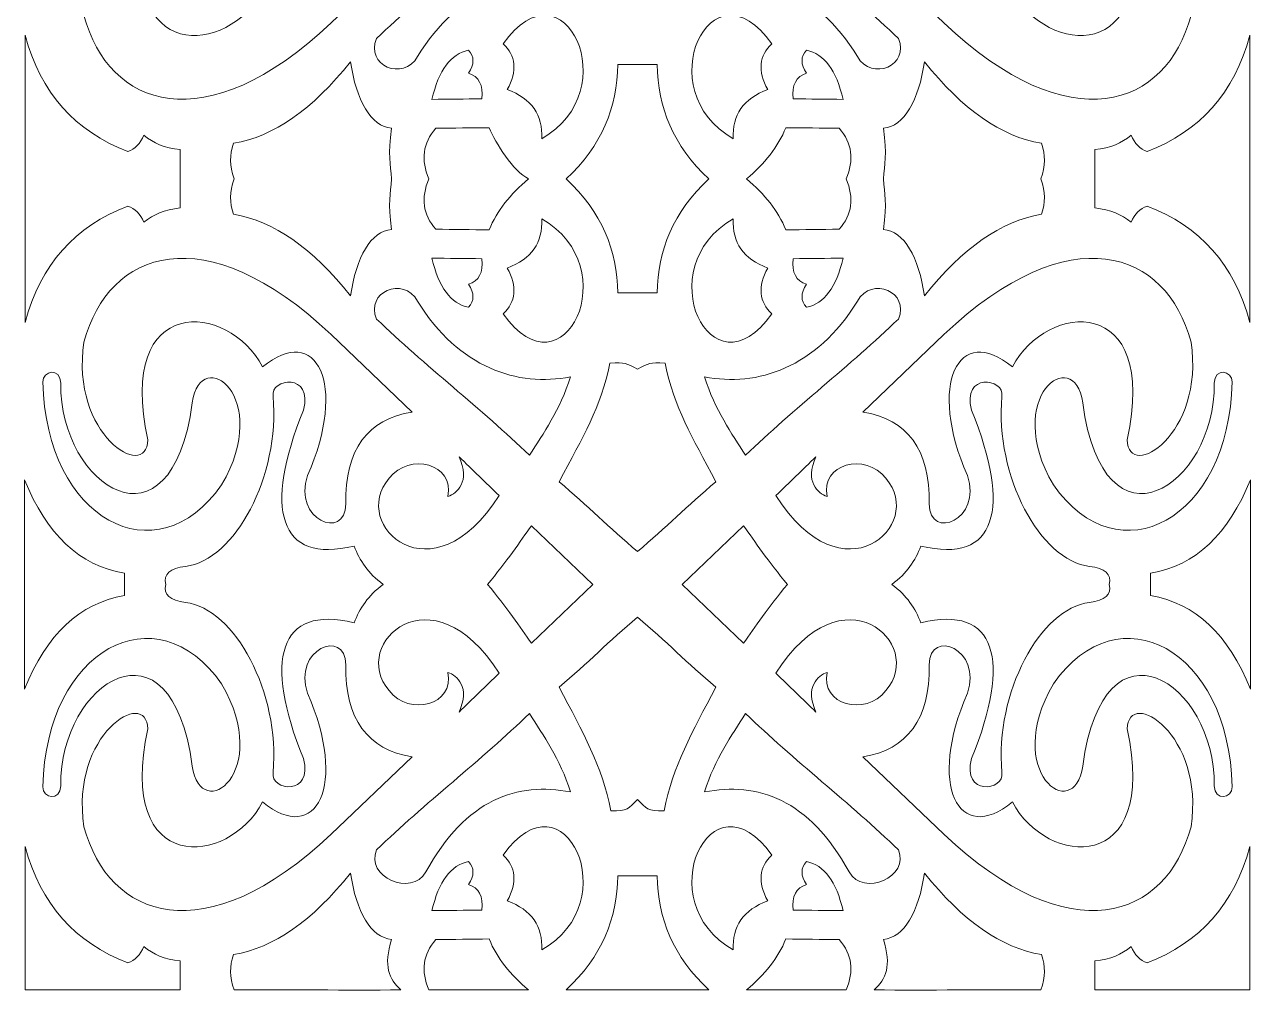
# Model space of a CAD drawing. Header units: centimetres. Extents: x -92 to 8, y -107 to 111.
# Drawn here: x -91.7 to -9.7, y -106.7 to -42.1 of the extents above; entities that cross this region are included whole.
import ezdxf

# ---------------------------------------------------------------- set-up
doc = ezdxf.new("R2010")
doc.units = ezdxf.units.CM
doc.header["$MEASUREMENT"] = 0
doc.layers.add('layer 1', color=7, linetype='Continuous')

msp = doc.modelspace()

# ---------------------------------------------------------------- linework, layer by layer
at = {"layer": 'layer 1', "color": 242, "lineweight": 9}
for points, knots in [([(-72.76702, -32.5559), (-70.06145, -38.6723), (-72.17341, -42.79443), (-75.76697, -39.81921), (-75.76697, -39.81921), (-78.0561, -44.176), (-85.58913, -44.78002), (-83.45293, -34.93674), (-83.45293, -34.93674), (-83.51015, -32.12782), (-88.66145, -35.29341), (-87.71553, -41.47664), (-87.71553, -41.47664), (-86.09022, -47.62386), (-79.62304, -49.95711), (-71.19057, -41.98303), (-71.19057, -41.98303), (-71.19057, -41.98303), (-65.76277, -36.80487), (-65.76277, -36.80487), (-65.76277, -36.80487), (-68.73054, -36.33071), (-70.27591, -34.2831), (-70.20423, -30.66206), (-70.20423, -30.66206), (-70.21084, -28.17525), (-73.77961, -29.59942), (-72.76702, -32.5559)], [0, 0, 0, 0, 0.125, 0.125, 0.125, 0.125, 0.25, 0.25, 0.25, 0.25, 0.375, 0.375, 0.375, 0.375, 0.5, 0.5, 0.5, 0.5, 0.625, 0.625, 0.625, 0.625, 0.75, 0.75, 0.75, 0.75, 1, 1, 1, 1]), ([(-28.62468, -32.5559), (-31.33025, -38.6723), (-29.21829, -42.79443), (-25.62473, -39.81921), (-25.62473, -39.81921), (-23.3356, -44.176), (-15.80257, -44.78002), (-17.93877, -34.93674), (-17.93877, -34.93674), (-17.88155, -32.12782), (-12.73025, -35.29341), (-13.67617, -41.47664), (-13.67617, -41.47664), (-15.30148, -47.62386), (-21.76866, -49.95711), (-30.20113, -41.98303), (-30.20113, -41.98303), (-30.20113, -41.98303), (-35.62893, -36.80487), (-35.62893, -36.80487), (-35.62893, -36.80487), (-32.66116, -36.33071), (-31.11579, -34.2831), (-31.18747, -30.66206), (-31.18747, -30.66206), (-31.18086, -28.17525), (-27.61209, -29.59942), (-28.62468, -32.5559)], [0, 0, 0, 0, 0.125, 0.125, 0.125, 0.125, 0.25, 0.25, 0.25, 0.25, 0.375, 0.375, 0.375, 0.375, 0.5, 0.5, 0.5, 0.5, 0.625, 0.625, 0.625, 0.625, 0.75, 0.75, 0.75, 0.75, 1, 1, 1, 1]), ([(-65.39963, -44.21723), (-66.35464, -45.92648), (-68.93851, -44.79834), (-68.14409, -43.01957), (-68.14409, -43.01957), (-65.00672, -39.97831), (-61.06108, -36.95561), (-57.92371, -33.91432), (-57.92371, -33.91432), (-56.9923, -35.38017), (-55.87303, -36.92536), (-55.1807, -39.15459), (-55.1807, -39.15459), (-58.69673, -38.46726), (-62.65044, -39.73355), (-65.39963, -44.21723)], [0, 0, 0, 0, 0.2, 0.2, 0.2, 0.2, 0.4, 0.4, 0.4, 0.4, 0.6, 0.6, 0.6, 0.6, 1, 1, 1, 1]), ([(-35.99207, -44.21723), (-35.03706, -45.92648), (-32.45319, -44.79834), (-33.24761, -43.01957), (-33.24761, -43.01957), (-36.38498, -39.97831), (-40.33062, -36.95561), (-43.46799, -33.91432), (-43.46799, -33.91432), (-44.3994, -35.38017), (-45.51867, -36.92536), (-46.211, -39.15459), (-46.211, -39.15459), (-42.69497, -38.46726), (-38.74126, -39.73355), (-35.99207, -44.21723)], [0, 0, 0, 0, 0.2, 0.2, 0.2, 0.2, 0.4, 0.4, 0.4, 0.4, 0.6, 0.6, 0.6, 0.6, 1, 1, 1, 1]), ([(-59.68296, -43.37595), (-55.60571, -37.60268), (-51.40931, -46.52031), (-57.10158, -49.71622), (-57.10158, -49.71622), (-57.02215, -48.13116), (-57.78996, -47.03579), (-59.40497, -46.4301), (-59.40497, -46.4301), (-58.72982, -45.18009), (-58.8225, -44.16203), (-59.68296, -43.37595)], [0, 0, 0, 0, 0.25, 0.25, 0.25, 0.25, 0.5, 0.5, 0.5, 0.5, 1, 1, 1, 1]), ([(-41.70874, -43.37595), (-45.78599, -37.60268), (-49.98239, -46.52031), (-44.29012, -49.71622), (-44.29012, -49.71622), (-44.36955, -48.13116), (-43.60174, -47.03579), (-41.98673, -46.4301), (-41.98673, -46.4301), (-42.66188, -45.18009), (-42.5692, -44.16203), (-41.70874, -43.37595)], [0, 0, 0, 0, 0.25, 0.25, 0.25, 0.25, 0.5, 0.5, 0.5, 0.5, 1, 1, 1, 1]), ([(-81.28332, -50.44729), (-82.3553, -50.32948), (-83.0607, -50.02092), (-83.7052, -49.48457), (-83.7052, -49.48457), (-83.95507, -50.05144), (-84.31398, -50.41217), (-84.78196, -50.56675), (-84.78196, -50.56675), (-88.31646, -49.23944), (-90.60662, -46.64917), (-91.65242, -42.79597), (-91.65242, -42.79597), (-91.65242, -49.19558), (-91.65242, -55.5952), (-91.65242, -61.99481), (-91.65242, -61.99481), (-90.60662, -58.14161), (-88.31646, -55.55134), (-84.78196, -54.22403), (-84.78196, -54.22403), (-84.31398, -54.37861), (-83.95507, -54.73934), (-83.7052, -55.30621), (-83.7052, -55.30621), (-83.0607, -54.76986), (-82.3553, -54.4613), (-81.28332, -54.34349), (-81.28332, -54.34349), (-81.28332, -53.04476), (-81.28332, -51.74602), (-81.28332, -50.44729)], [0, 0, 0, 0, 0.11111111, 0.11111111, 0.11111111, 0.11111111, 0.22222222, 0.22222222, 0.22222222, 0.22222222, 0.33333333, 0.33333333, 0.33333333, 0.33333333, 0.44444444, 0.44444444, 0.44444444, 0.44444444, 0.55555556, 0.55555556, 0.55555556, 0.55555556, 0.66666667, 0.66666667, 0.66666667, 0.66666667, 0.77777778, 0.77777778, 0.77777778, 0.77777778, 1, 1, 1, 1]), ([(-9.73928, -61.99481), (-10.78508, -58.14161), (-13.07524, -55.55134), (-16.60974, -54.22403), (-16.60974, -54.22403), (-17.07772, -54.37861), (-17.43663, -54.73934), (-17.6865, -55.30621), (-17.6865, -55.30621), (-18.331, -54.76986), (-19.0364, -54.4613), (-20.10838, -54.34349), (-20.10838, -54.34349), (-20.10838, -53.04476), (-20.10838, -51.74602), (-20.10838, -50.44729), (-20.10838, -50.44729), (-19.0364, -50.32948), (-18.331, -50.02092), (-17.6865, -49.48457), (-17.6865, -49.48457), (-17.43663, -50.05144), (-17.07772, -50.41217), (-16.60974, -50.56675), (-16.60974, -50.56675), (-13.07524, -49.23944), (-10.78508, -46.64917), (-9.73928, -42.79597), (-9.73928, -42.79597), (-9.73928, -49.19558), (-9.73928, -55.5952), (-9.73928, -61.99481)], [0, 0, 0, 0, 0.11111111, 0.11111111, 0.11111111, 0.11111111, 0.22222222, 0.22222222, 0.22222222, 0.22222222, 0.33333333, 0.33333333, 0.33333333, 0.33333333, 0.44444444, 0.44444444, 0.44444444, 0.44444444, 0.55555556, 0.55555556, 0.55555556, 0.55555556, 0.66666667, 0.66666667, 0.66666667, 0.66666667, 0.77777778, 0.77777778, 0.77777778, 0.77777778, 1, 1, 1, 1]), ([(-61.11418, -47.04962), (-61.00168, -46.12285), (-61.29946, -45.55516), (-62.00749, -45.34656), (-62.00749, -45.34656), (-61.60716, -44.73384), (-61.584, -44.24188), (-62.00749, -43.80303), (-62.00749, -43.80303), (-63.17872, -44.04782), (-63.99264, -45.14291), (-64.44923, -47.08827), (-64.44923, -47.08827), (-63.33755, -47.07539), (-62.22586, -47.06251), (-61.11418, -47.04962)], [0, 0, 0, 0, 0.2, 0.2, 0.2, 0.2, 0.4, 0.4, 0.4, 0.4, 0.6, 0.6, 0.6, 0.6, 1, 1, 1, 1]), ([(-40.27752, -47.04962), (-40.39002, -46.12285), (-40.09224, -45.55516), (-39.38421, -45.34656), (-39.38421, -45.34656), (-39.78454, -44.73384), (-39.8077, -44.24188), (-39.38421, -43.80303), (-39.38421, -43.80303), (-38.21298, -44.04782), (-37.39906, -45.14291), (-36.94247, -47.08827), (-36.94247, -47.08827), (-38.05415, -47.07539), (-39.16584, -47.06251), (-40.27752, -47.04962)], [0, 0, 0, 0, 0.2, 0.2, 0.2, 0.2, 0.4, 0.4, 0.4, 0.4, 0.6, 0.6, 0.6, 0.6, 1, 1, 1, 1]), ([(-67.14361, -52.4069), (-67.22006, -51.38781), (-67.39272, -50.84122), (-67.143, -49.00595), (-67.143, -49.00595), (-68.53298, -48.90285), (-69.50546, -47.15175), (-69.88936, -44.57441), (-69.88936, -44.57441), (-72.4178, -47.75743), (-75.02565, -49.57446), (-77.71294, -50.0255), (-77.71294, -50.0255), (-77.99095, -50.8245), (-77.97769, -51.50188), (-77.67323, -52.40393), (-77.67323, -52.40393), (-77.97769, -53.30598), (-77.99095, -53.96628), (-77.71294, -54.76528), (-77.71294, -54.76528), (-75.02565, -55.21632), (-72.4178, -57.03335), (-69.88936, -60.21637), (-69.88936, -60.21637), (-69.50546, -57.63903), (-68.53298, -55.88793), (-67.143, -55.78483), (-67.143, -55.78483), (-67.39272, -53.94956), (-67.22006, -53.42599), (-67.14361, -52.4069)], [0, 0, 0, 0, 0.11111111, 0.11111111, 0.11111111, 0.11111111, 0.22222222, 0.22222222, 0.22222222, 0.22222222, 0.33333333, 0.33333333, 0.33333333, 0.33333333, 0.44444444, 0.44444444, 0.44444444, 0.44444444, 0.55555556, 0.55555556, 0.55555556, 0.55555556, 0.66666667, 0.66666667, 0.66666667, 0.66666667, 0.77777778, 0.77777778, 0.77777778, 0.77777778, 1, 1, 1, 1]), ([(-52.00132, -44.76773), (-52.05582, -47.58621), (-53.08807, -50.21652), (-55.47088, -52.40727), (-55.47088, -52.40727), (-53.08807, -54.59802), (-52.05582, -57.20457), (-52.00132, -60.02305), (-52.00132, -60.02305), (-51.13101, -60.02305), (-50.26069, -60.02305), (-49.39038, -60.02305), (-49.39038, -60.02305), (-49.33588, -57.20457), (-48.30363, -54.59802), (-45.92082, -52.40727), (-45.92082, -52.40727), (-48.30363, -50.21652), (-49.33588, -47.58621), (-49.39038, -44.76773), (-49.39038, -44.76773), (-50.26069, -44.76773), (-51.13101, -44.76773), (-52.00132, -44.76773)], [0, 0, 0, 0, 0.14285714, 0.14285714, 0.14285714, 0.14285714, 0.28571429, 0.28571429, 0.28571429, 0.28571429, 0.42857143, 0.42857143, 0.42857143, 0.42857143, 0.57142857, 0.57142857, 0.57142857, 0.57142857, 0.71428571, 0.71428571, 0.71428571, 0.71428571, 1, 1, 1, 1]), ([(-23.7173, -52.40739), (-23.41284, -51.50534), (-23.40075, -50.8245), (-23.67876, -50.0255), (-23.67876, -50.0255), (-26.36605, -49.57446), (-28.9739, -47.75743), (-31.50234, -44.57441), (-31.50234, -44.57441), (-31.88624, -47.15175), (-32.85872, -48.90285), (-34.2487, -49.00595), (-34.2487, -49.00595), (-33.99898, -50.84122), (-34.17164, -51.38781), (-34.24809, -52.4069), (-34.24809, -52.4069), (-34.17164, -53.42599), (-33.99898, -53.94956), (-34.2487, -55.78483), (-34.2487, -55.78483), (-32.85872, -55.88793), (-31.88624, -57.63903), (-31.50234, -60.21637), (-31.50234, -60.21637), (-28.9739, -57.03335), (-26.36605, -55.21632), (-23.67876, -54.76528), (-23.67876, -54.76528), (-23.40075, -53.96628), (-23.41284, -53.30944), (-23.7173, -52.40739)], [0, 0, 0, 0, 0.11111111, 0.11111111, 0.11111111, 0.11111111, 0.22222222, 0.22222222, 0.22222222, 0.22222222, 0.33333333, 0.33333333, 0.33333333, 0.33333333, 0.44444444, 0.44444444, 0.44444444, 0.44444444, 0.55555556, 0.55555556, 0.55555556, 0.55555556, 0.66666667, 0.66666667, 0.66666667, 0.66666667, 0.77777778, 0.77777778, 0.77777778, 0.77777778, 1, 1, 1, 1]), ([(-60.61789, -48.98212), (-61.80898, -48.99501), (-63.00007, -49.0079), (-64.19116, -49.02078), (-64.19116, -49.02078), (-65.04479, -50.01925), (-65.19697, -51.12464), (-64.64775, -52.40652), (-64.64775, -52.40652), (-65.19697, -53.6884), (-65.04479, -54.77153), (-64.19116, -55.77), (-64.19116, -55.77), (-63.00007, -55.78288), (-61.80898, -55.79577), (-60.61789, -55.80866), (-60.61789, -55.80866), (-60.09513, -54.53321), (-59.21531, -53.42523), (-57.9779, -52.40745), (-57.9779, -52.40745), (-59.00608, -51.89961), (-60.19451, -50.01511), (-60.61789, -48.98212)], [0, 0, 0, 0, 0.14285714, 0.14285714, 0.14285714, 0.14285714, 0.28571429, 0.28571429, 0.28571429, 0.28571429, 0.42857143, 0.42857143, 0.42857143, 0.42857143, 0.57142857, 0.57142857, 0.57142857, 0.57142857, 0.71428571, 0.71428571, 0.71428571, 0.71428571, 1, 1, 1, 1]), ([(-36.74395, -52.40725), (-36.19473, -51.12537), (-36.34691, -50.01925), (-37.20054, -49.02078), (-37.20054, -49.02078), (-38.39163, -49.0079), (-39.58272, -48.99501), (-40.77381, -48.98212), (-40.77381, -48.98212), (-41.29657, -50.25757), (-42.17606, -51.38934), (-43.41347, -52.40712), (-43.41347, -52.40712), (-42.17606, -53.4249), (-41.29657, -54.53321), (-40.77381, -55.80866), (-40.77381, -55.80866), (-39.58272, -55.79577), (-38.39163, -55.78288), (-37.20054, -55.77), (-37.20054, -55.77), (-36.34691, -54.77153), (-36.19473, -53.68913), (-36.74395, -52.40725)], [0, 0, 0, 0, 0.14285714, 0.14285714, 0.14285714, 0.14285714, 0.28571429, 0.28571429, 0.28571429, 0.28571429, 0.42857143, 0.42857143, 0.42857143, 0.42857143, 0.57142857, 0.57142857, 0.57142857, 0.57142857, 0.71428571, 0.71428571, 0.71428571, 0.71428571, 1, 1, 1, 1]), ([(-72.76702, -72.23488), (-70.06145, -66.11848), (-72.17341, -61.99635), (-75.76697, -64.97157), (-75.76697, -64.97157), (-78.0561, -60.61478), (-85.58913, -60.01076), (-83.45293, -69.85404), (-83.45293, -69.85404), (-83.51015, -72.66296), (-88.66145, -69.49737), (-87.71553, -63.31414), (-87.71553, -63.31414), (-86.09022, -57.16692), (-79.62304, -54.83367), (-71.19057, -62.80775), (-71.19057, -62.80775), (-71.19057, -62.80775), (-65.76277, -67.98591), (-65.76277, -67.98591), (-65.76277, -67.98591), (-68.73054, -68.46007), (-70.27591, -70.50768), (-70.20423, -74.12872), (-70.20423, -74.12872), (-70.21084, -76.61553), (-73.77961, -75.19136), (-72.76702, -72.23488)], [0, 0, 0, 0, 0.125, 0.125, 0.125, 0.125, 0.25, 0.25, 0.25, 0.25, 0.375, 0.375, 0.375, 0.375, 0.5, 0.5, 0.5, 0.5, 0.625, 0.625, 0.625, 0.625, 0.75, 0.75, 0.75, 0.75, 1, 1, 1, 1]), ([(-28.62468, -72.23488), (-31.33025, -66.11848), (-29.21829, -61.99635), (-25.62473, -64.97157), (-25.62473, -64.97157), (-23.3356, -60.61478), (-15.80257, -60.01076), (-17.93877, -69.85404), (-17.93877, -69.85404), (-17.88155, -72.66296), (-12.73025, -69.49737), (-13.67617, -63.31414), (-13.67617, -63.31414), (-15.30148, -57.16692), (-21.76866, -54.83367), (-30.20113, -62.80775), (-30.20113, -62.80775), (-30.20113, -62.80775), (-35.62893, -67.98591), (-35.62893, -67.98591), (-35.62893, -67.98591), (-32.66116, -68.46007), (-31.11579, -70.50768), (-31.18747, -74.12872), (-31.18747, -74.12872), (-31.18086, -76.61553), (-27.61209, -75.19136), (-28.62468, -72.23488)], [0, 0, 0, 0, 0.125, 0.125, 0.125, 0.125, 0.25, 0.25, 0.25, 0.25, 0.375, 0.375, 0.375, 0.375, 0.5, 0.5, 0.5, 0.5, 0.625, 0.625, 0.625, 0.625, 0.75, 0.75, 0.75, 0.75, 1, 1, 1, 1]), ([(-59.68296, -61.41483), (-55.60571, -67.1881), (-51.40931, -58.27047), (-57.10158, -55.07456), (-57.10158, -55.07456), (-57.02215, -56.65962), (-57.78996, -57.75499), (-59.40497, -58.36068), (-59.40497, -58.36068), (-58.72982, -59.61069), (-58.8225, -60.62875), (-59.68296, -61.41483)], [0, 0, 0, 0, 0.25, 0.25, 0.25, 0.25, 0.5, 0.5, 0.5, 0.5, 1, 1, 1, 1]), ([(-41.70874, -61.41483), (-45.78599, -67.1881), (-49.98239, -58.27047), (-44.29012, -55.07456), (-44.29012, -55.07456), (-44.36955, -56.65962), (-43.60174, -57.75499), (-41.98673, -58.36068), (-41.98673, -58.36068), (-42.66188, -59.61069), (-42.5692, -60.62875), (-41.70874, -61.41483)], [0, 0, 0, 0, 0.25, 0.25, 0.25, 0.25, 0.5, 0.5, 0.5, 0.5, 1, 1, 1, 1]), ([(-61.11418, -57.74116), (-61.00168, -58.66793), (-61.29946, -59.23562), (-62.00749, -59.44422), (-62.00749, -59.44422), (-61.60716, -60.05694), (-61.584, -60.5489), (-62.00749, -60.98775), (-62.00749, -60.98775), (-63.17872, -60.74296), (-63.99264, -59.64787), (-64.44923, -57.70251), (-64.44923, -57.70251), (-63.33755, -57.71539), (-62.22586, -57.72827), (-61.11418, -57.74116)], [0, 0, 0, 0, 0.2, 0.2, 0.2, 0.2, 0.4, 0.4, 0.4, 0.4, 0.6, 0.6, 0.6, 0.6, 1, 1, 1, 1]), ([(-40.27752, -57.74116), (-40.39002, -58.66793), (-40.09224, -59.23562), (-39.38421, -59.44422), (-39.38421, -59.44422), (-39.78454, -60.05694), (-39.8077, -60.5489), (-39.38421, -60.98775), (-39.38421, -60.98775), (-38.21298, -60.74296), (-37.39906, -59.64787), (-36.94247, -57.70251), (-36.94247, -57.70251), (-38.05415, -57.71539), (-39.16584, -57.72827), (-40.27752, -57.74116)], [0, 0, 0, 0, 0.2, 0.2, 0.2, 0.2, 0.4, 0.4, 0.4, 0.4, 0.6, 0.6, 0.6, 0.6, 1, 1, 1, 1]), ([(-65.39963, -60.57355), (-66.35464, -58.8643), (-68.93851, -59.99244), (-68.14409, -61.77121), (-68.14409, -61.77121), (-65.00672, -64.81247), (-61.06108, -67.83517), (-57.92371, -70.87646), (-57.92371, -70.87646), (-56.9923, -69.41061), (-55.87303, -67.86542), (-55.1807, -65.63619), (-55.1807, -65.63619), (-58.69673, -66.32352), (-62.65044, -65.05723), (-65.39963, -60.57355)], [0, 0, 0, 0, 0.2, 0.2, 0.2, 0.2, 0.4, 0.4, 0.4, 0.4, 0.6, 0.6, 0.6, 0.6, 1, 1, 1, 1]), ([(-35.99207, -60.57355), (-35.03706, -58.8643), (-32.45319, -59.99244), (-33.24761, -61.77121), (-33.24761, -61.77121), (-36.38498, -64.81247), (-40.33062, -67.83517), (-43.46799, -70.87646), (-43.46799, -70.87646), (-44.3994, -69.41061), (-45.51867, -67.86542), (-46.211, -65.63619), (-46.211, -65.63619), (-42.69497, -66.32352), (-38.74126, -65.05723), (-35.99207, -60.57355)], [0, 0, 0, 0, 0.2, 0.2, 0.2, 0.2, 0.4, 0.4, 0.4, 0.4, 0.6, 0.6, 0.6, 0.6, 1, 1, 1, 1]), ([(-78.50721, -72.85826), (-82.84999, -79.09498), (-90.28939, -75.20315), (-90.46101, -65.97674), (-90.46101, -65.97674), (-90.47103, -65.21724), (-89.30456, -64.99662), (-89.2696, -66.05406), (-89.2696, -66.05406), (-89.33038, -73.00961), (-81.87075, -77.82919), (-80.46941, -67.36499), (-80.46941, -67.36499), (-79.9061, -63.41446), (-75.06586, -66.94324), (-78.50721, -72.85826)], [0, 0, 0, 0, 0.2, 0.2, 0.2, 0.2, 0.4, 0.4, 0.4, 0.4, 0.6, 0.6, 0.6, 0.6, 1, 1, 1, 1]), ([(-22.88449, -72.85826), (-18.54171, -79.09498), (-11.10231, -75.20315), (-10.93069, -65.97674), (-10.93069, -65.97674), (-10.92067, -65.21724), (-12.08714, -64.99662), (-12.1221, -66.05406), (-12.1221, -66.05406), (-12.06132, -73.00961), (-19.52095, -77.82919), (-20.92229, -67.36499), (-20.92229, -67.36499), (-21.4856, -63.41446), (-26.32584, -66.94324), (-22.88449, -72.85826)], [0, 0, 0, 0, 0.2, 0.2, 0.2, 0.2, 0.4, 0.4, 0.4, 0.4, 0.6, 0.6, 0.6, 0.6, 1, 1, 1, 1]), ([(-50.69578, -77.31616), (-52.62851, -75.70531), (-54.00151, -74.25942), (-55.93422, -72.64857), (-55.93422, -72.64857), (-54.32242, -69.58147), (-53.16592, -67.7415), (-52.54244, -64.7179), (-52.54244, -64.7179), (-51.51072, -64.68456), (-51.44997, -64.71531), (-50.69585, -65.12329), (-50.69585, -65.12329), (-49.94173, -64.71531), (-49.88098, -64.68456), (-48.84926, -64.7179), (-48.84926, -64.7179), (-48.22578, -67.7415), (-47.06928, -69.58147), (-45.45748, -72.64857), (-45.45748, -72.64857), (-47.39019, -74.25942), (-48.76305, -75.70531), (-50.69578, -77.31616)], [0, 0, 0, 0, 0.14285714, 0.14285714, 0.14285714, 0.14285714, 0.28571429, 0.28571429, 0.28571429, 0.28571429, 0.42857143, 0.42857143, 0.42857143, 0.42857143, 0.57142857, 0.57142857, 0.57142857, 0.57142857, 0.71428571, 0.71428571, 0.71428571, 0.71428571, 1, 1, 1, 1]), ([(-67.7045, -79.51051), (-68.73602, -80.26605), (-69.26393, -81.09899), (-69.6476, -82.07593), (-69.6476, -82.07593), (-74.72487, -80.8376), (-75.70077, -84.57771), (-73.04494, -91.15358), (-73.04494, -91.15358), (-72.34278, -93.67019), (-75.27206, -93.3212), (-75.06587, -92.07778), (-75.06587, -92.07778), (-74.60263, -86.72994), (-77.61679, -81.13385), (-80.92974, -80.71167), (-80.92974, -80.71167), (-81.97505, -80.59575), (-82.41198, -80.19291), (-82.24053, -79.5105), (-82.24053, -79.5105), (-82.41198, -78.82809), (-81.97505, -78.42527), (-80.92974, -78.30935), (-80.92974, -78.30935), (-77.61679, -77.88717), (-74.60263, -72.29108), (-75.06587, -66.94324), (-75.06587, -66.94324), (-75.27206, -65.69982), (-72.34278, -65.35083), (-73.04494, -67.86744), (-73.04494, -67.86744), (-75.70077, -74.44331), (-74.72487, -78.18342), (-69.6476, -76.94509), (-69.6476, -76.94509), (-69.26393, -77.92203), (-68.73602, -78.75497), (-67.7045, -79.51051)], [0, 0, 0, 0, 0.09090909, 0.09090909, 0.09090909, 0.09090909, 0.18181818, 0.18181818, 0.18181818, 0.18181818, 0.27272727, 0.27272727, 0.27272727, 0.27272727, 0.36363636, 0.36363636, 0.36363636, 0.36363636, 0.45454545, 0.45454545, 0.45454545, 0.45454545, 0.54545455, 0.54545455, 0.54545455, 0.54545455, 0.63636364, 0.63636364, 0.63636364, 0.63636364, 0.72727273, 0.72727273, 0.72727273, 0.72727273, 0.81818182, 0.81818182, 0.81818182, 0.81818182, 1, 1, 1, 1]), ([(-33.6872, -79.51051), (-32.65568, -80.26605), (-32.12777, -81.09899), (-31.7441, -82.07593), (-31.7441, -82.07593), (-26.66683, -80.8376), (-25.69093, -84.57771), (-28.34676, -91.15358), (-28.34676, -91.15358), (-29.04892, -93.67019), (-26.11964, -93.3212), (-26.32583, -92.07778), (-26.32583, -92.07778), (-26.78907, -86.72994), (-23.77491, -81.13385), (-20.46196, -80.71167), (-20.46196, -80.71167), (-19.41665, -80.59575), (-18.97972, -80.19291), (-19.15117, -79.5105), (-19.15117, -79.5105), (-18.97972, -78.82809), (-19.41665, -78.42527), (-20.46196, -78.30935), (-20.46196, -78.30935), (-23.77491, -77.88717), (-26.78907, -72.29108), (-26.32583, -66.94324), (-26.32583, -66.94324), (-26.11964, -65.69982), (-29.04892, -65.35083), (-28.34676, -67.86744), (-28.34676, -67.86744), (-25.69093, -74.44331), (-26.66683, -78.18342), (-31.7441, -76.94509), (-31.7441, -76.94509), (-32.12777, -77.92203), (-32.65568, -78.75497), (-33.6872, -79.51051)], [0, 0, 0, 0, 0.09090909, 0.09090909, 0.09090909, 0.09090909, 0.18181818, 0.18181818, 0.18181818, 0.18181818, 0.27272727, 0.27272727, 0.27272727, 0.27272727, 0.36363636, 0.36363636, 0.36363636, 0.36363636, 0.45454545, 0.45454545, 0.45454545, 0.45454545, 0.54545455, 0.54545455, 0.54545455, 0.54545455, 0.63636364, 0.63636364, 0.63636364, 0.63636364, 0.72727273, 0.72727273, 0.72727273, 0.72727273, 0.81818182, 0.81818182, 0.81818182, 0.81818182, 1, 1, 1, 1]), ([(-59.95749, -73.57295), (-60.84808, -72.70702), (-61.73366, -71.84598), (-62.62425, -70.98009), (-62.62425, -70.98009), (-61.86525, -72.63798), (-62.75478, -73.42612), (-63.37725, -73.62627), (-63.37725, -73.62627), (-62.8942, -71.45545), (-65.95133, -70.66311), (-67.30785, -72.4088), (-67.30785, -72.4088), (-70.00518, -75.60081), (-64.38366, -80.61584), (-59.95749, -73.57295)], [0, 0, 0, 0, 0.2, 0.2, 0.2, 0.2, 0.4, 0.4, 0.4, 0.4, 0.6, 0.6, 0.6, 0.6, 1, 1, 1, 1]), ([(-41.43421, -73.57295), (-40.54362, -72.70702), (-39.65804, -71.84598), (-38.76745, -70.98009), (-38.76745, -70.98009), (-39.52645, -72.63798), (-38.63692, -73.42612), (-38.01445, -73.62627), (-38.01445, -73.62627), (-38.4975, -71.45545), (-35.44037, -70.66311), (-34.08385, -72.4088), (-34.08385, -72.4088), (-31.38652, -75.60081), (-37.00804, -80.61584), (-41.43421, -73.57295)], [0, 0, 0, 0, 0.2, 0.2, 0.2, 0.2, 0.4, 0.4, 0.4, 0.4, 0.6, 0.6, 0.6, 0.6, 1, 1, 1, 1]), ([(-85.0154, -78.76671), (-88.00416, -78.24976), (-90.22974, -76.1643), (-91.69213, -72.51031), (-91.69213, -72.51031), (-91.69213, -74.8437), (-91.69213, -77.17712), (-91.69213, -79.51052), (-91.69213, -79.51052), (-91.69213, -81.84392), (-91.69213, -84.17732), (-91.69213, -86.51071), (-91.69213, -86.51071), (-90.22974, -82.85672), (-88.00416, -80.77126), (-85.0154, -80.25431), (-85.0154, -80.25431), (-85.0154, -79.75845), (-85.0154, -79.26257), (-85.0154, -78.76671)], [0, 0, 0, 0, 0.16666667, 0.16666667, 0.16666667, 0.16666667, 0.33333333, 0.33333333, 0.33333333, 0.33333333, 0.5, 0.5, 0.5, 0.5, 0.66666667, 0.66666667, 0.66666667, 0.66666667, 1, 1, 1, 1]), ([(-16.3763, -78.76671), (-13.38754, -78.24976), (-11.16196, -76.1643), (-9.69957, -72.51031), (-9.69957, -72.51031), (-9.69957, -74.8437), (-9.69957, -77.17712), (-9.69957, -79.51052), (-9.69957, -79.51052), (-9.69957, -81.84392), (-9.69957, -84.17732), (-9.69957, -86.51071), (-9.69957, -86.51071), (-11.16196, -82.85672), (-13.38754, -80.77126), (-16.3763, -80.25431), (-16.3763, -80.25431), (-16.3763, -79.75845), (-16.3763, -79.26257), (-16.3763, -78.76671)], [0, 0, 0, 0, 0.16666667, 0.16666667, 0.16666667, 0.16666667, 0.33333333, 0.33333333, 0.33333333, 0.33333333, 0.5, 0.5, 0.5, 0.5, 0.66666667, 0.66666667, 0.66666667, 0.66666667, 1, 1, 1, 1]), ([(-53.68257, -79.51051), (-53.68257, -79.51051), (-57.79557, -75.59162), (-57.79557, -75.59162), (-57.79557, -75.59162), (-58.50669, -76.6091), (-59.47999, -78.00351), (-60.71833, -79.51052), (-60.71833, -79.51052), (-59.47999, -81.01753), (-58.50669, -82.41192), (-57.79557, -83.4294), (-57.79557, -83.4294), (-57.79557, -83.4294), (-53.68257, -79.51051), (-53.68257, -79.51051)], [0, 0, 0, 0, 0.2, 0.2, 0.2, 0.2, 0.4, 0.4, 0.4, 0.4, 0.6, 0.6, 0.6, 0.6, 1, 1, 1, 1]), ([(-47.70913, -79.51051), (-47.70913, -79.51051), (-43.59613, -75.59162), (-43.59613, -75.59162), (-43.59613, -75.59162), (-42.88501, -76.6091), (-41.91171, -78.00351), (-40.67337, -79.51052), (-40.67337, -79.51052), (-41.91171, -81.01753), (-42.88501, -82.41192), (-43.59613, -83.4294), (-43.59613, -83.4294), (-43.59613, -83.4294), (-47.70913, -79.51051), (-47.70913, -79.51051)], [0, 0, 0, 0, 0.2, 0.2, 0.2, 0.2, 0.4, 0.4, 0.4, 0.4, 0.6, 0.6, 0.6, 0.6, 1, 1, 1, 1]), ([(-59.95749, -85.44807), (-60.84808, -86.314), (-61.73366, -87.17504), (-62.62425, -88.04093), (-62.62425, -88.04093), (-61.86525, -86.38304), (-62.75478, -85.5949), (-63.37725, -85.39475), (-63.37725, -85.39475), (-62.8942, -87.56557), (-65.95133, -88.35791), (-67.30785, -86.61222), (-67.30785, -86.61222), (-70.00518, -83.42021), (-64.38366, -78.40518), (-59.95749, -85.44807)], [0, 0, 0, 0, 0.2, 0.2, 0.2, 0.2, 0.4, 0.4, 0.4, 0.4, 0.6, 0.6, 0.6, 0.6, 1, 1, 1, 1]), ([(-41.43421, -85.44807), (-40.54362, -86.314), (-39.65804, -87.17504), (-38.76745, -88.04093), (-38.76745, -88.04093), (-39.52645, -86.38304), (-38.63692, -85.5949), (-38.01445, -85.39475), (-38.01445, -85.39475), (-38.4975, -87.56557), (-35.44037, -88.35791), (-34.08385, -86.61222), (-34.08385, -86.61222), (-31.38652, -83.42021), (-37.00804, -78.40518), (-41.43421, -85.44807)], [0, 0, 0, 0, 0.2, 0.2, 0.2, 0.2, 0.4, 0.4, 0.4, 0.4, 0.6, 0.6, 0.6, 0.6, 1, 1, 1, 1]), ([(-78.50721, -86.16276), (-82.84999, -79.92604), (-90.28939, -83.81787), (-90.46101, -93.04428), (-90.46101, -93.04428), (-90.47103, -93.80378), (-89.30456, -94.0244), (-89.2696, -92.96696), (-89.2696, -92.96696), (-89.33038, -86.01141), (-81.87075, -81.19183), (-80.46941, -91.65603), (-80.46941, -91.65603), (-79.9061, -95.60656), (-75.06586, -92.07778), (-78.50721, -86.16276)], [0, 0, 0, 0, 0.2, 0.2, 0.2, 0.2, 0.4, 0.4, 0.4, 0.4, 0.6, 0.6, 0.6, 0.6, 1, 1, 1, 1]), ([(-22.88449, -86.16276), (-18.54171, -79.92604), (-11.10231, -83.81787), (-10.93069, -93.04428), (-10.93069, -93.04428), (-10.92067, -93.80378), (-12.08714, -94.0244), (-12.1221, -92.96696), (-12.1221, -92.96696), (-12.06132, -86.01141), (-19.52095, -81.19183), (-20.92229, -91.65603), (-20.92229, -91.65603), (-21.4856, -95.60656), (-26.32584, -92.07778), (-22.88449, -86.16276)], [0, 0, 0, 0, 0.2, 0.2, 0.2, 0.2, 0.4, 0.4, 0.4, 0.4, 0.6, 0.6, 0.6, 0.6, 1, 1, 1, 1]), ([(-50.69578, -81.70485), (-52.62851, -83.3157), (-54.00151, -84.7616), (-55.93422, -86.37245), (-55.93422, -86.37245), (-54.32242, -89.43955), (-53.09315, -91.61657), (-52.46967, -94.64017), (-52.46967, -94.64017), (-51.34173, -94.7073), (-51.32568, -94.45262), (-50.69585, -93.89773), (-50.69585, -93.89773), (-50.06602, -94.45262), (-50.04997, -94.7073), (-48.92203, -94.64017), (-48.92203, -94.64017), (-48.29855, -91.61657), (-47.06928, -89.43955), (-45.45748, -86.37245), (-45.45748, -86.37245), (-47.39019, -84.7616), (-48.76305, -83.3157), (-50.69578, -81.70485)], [0, 0, 0, 0, 0.14285714, 0.14285714, 0.14285714, 0.14285714, 0.28571429, 0.28571429, 0.28571429, 0.28571429, 0.42857143, 0.42857143, 0.42857143, 0.42857143, 0.57142857, 0.57142857, 0.57142857, 0.57142857, 0.71428571, 0.71428571, 0.71428571, 0.71428571, 1, 1, 1, 1]), ([(-72.76702, -86.78614), (-70.06145, -92.90254), (-72.17341, -97.02467), (-75.76697, -94.04945), (-75.76697, -94.04945), (-78.0561, -98.40624), (-85.58913, -99.01026), (-83.45293, -89.16698), (-83.45293, -89.16698), (-83.51015, -86.35806), (-88.66145, -89.52365), (-87.71553, -95.70688), (-87.71553, -95.70688), (-86.09022, -101.8541), (-79.62304, -104.18735), (-71.19057, -96.21327), (-71.19057, -96.21327), (-71.19057, -96.21327), (-65.76277, -91.03511), (-65.76277, -91.03511), (-65.76277, -91.03511), (-68.73054, -90.56095), (-70.27591, -88.51334), (-70.20423, -84.8923), (-70.20423, -84.8923), (-70.21084, -82.40549), (-73.77961, -83.82966), (-72.76702, -86.78614)], [0, 0, 0, 0, 0.125, 0.125, 0.125, 0.125, 0.25, 0.25, 0.25, 0.25, 0.375, 0.375, 0.375, 0.375, 0.5, 0.5, 0.5, 0.5, 0.625, 0.625, 0.625, 0.625, 0.75, 0.75, 0.75, 0.75, 1, 1, 1, 1]), ([(-28.62468, -86.78614), (-31.33025, -92.90254), (-29.21829, -97.02467), (-25.62473, -94.04945), (-25.62473, -94.04945), (-23.3356, -98.40624), (-15.80257, -99.01026), (-17.93877, -89.16698), (-17.93877, -89.16698), (-17.88155, -86.35806), (-12.73025, -89.52365), (-13.67617, -95.70688), (-13.67617, -95.70688), (-15.30148, -101.8541), (-21.76866, -104.18735), (-30.20113, -96.21327), (-30.20113, -96.21327), (-30.20113, -96.21327), (-35.62893, -91.03511), (-35.62893, -91.03511), (-35.62893, -91.03511), (-32.66116, -90.56095), (-31.11579, -88.51334), (-31.18747, -84.8923), (-31.18747, -84.8923), (-31.18086, -82.40549), (-27.61209, -83.82966), (-28.62468, -86.78614)], [0, 0, 0, 0, 0.125, 0.125, 0.125, 0.125, 0.25, 0.25, 0.25, 0.25, 0.375, 0.375, 0.375, 0.375, 0.5, 0.5, 0.5, 0.5, 0.625, 0.625, 0.625, 0.625, 0.75, 0.75, 0.75, 0.75, 1, 1, 1, 1]), ([(-64.84573, -98.72733), (-65.80074, -100.43658), (-68.93851, -99.02858), (-68.14409, -97.24981), (-68.14409, -97.24981), (-65.00672, -94.20855), (-61.06108, -91.18585), (-57.92371, -88.14456), (-57.92371, -88.14456), (-56.9923, -89.61041), (-55.87303, -91.1556), (-55.1807, -93.38483), (-55.1807, -93.38483), (-58.69673, -92.6975), (-62.17168, -93.83038), (-64.84573, -98.72733)], [0, 0, 0, 0, 0.2, 0.2, 0.2, 0.2, 0.4, 0.4, 0.4, 0.4, 0.6, 0.6, 0.6, 0.6, 1, 1, 1, 1]), ([(-36.54597, -98.72733), (-35.59096, -100.43658), (-32.45319, -99.02858), (-33.24761, -97.24981), (-33.24761, -97.24981), (-36.38498, -94.20855), (-40.33062, -91.18585), (-43.46799, -88.14456), (-43.46799, -88.14456), (-44.3994, -89.61041), (-45.51867, -91.1556), (-46.211, -93.38483), (-46.211, -93.38483), (-42.69497, -92.6975), (-39.22002, -93.83038), (-36.54597, -98.72733)], [0, 0, 0, 0, 0.2, 0.2, 0.2, 0.2, 0.4, 0.4, 0.4, 0.4, 0.6, 0.6, 0.6, 0.6, 1, 1, 1, 1]), ([(-59.68296, -97.60619), (-55.60571, -91.83292), (-51.40931, -100.75055), (-57.10158, -103.94646), (-57.10158, -103.94646), (-57.02215, -102.3614), (-57.78996, -101.26603), (-59.40497, -100.66034), (-59.40497, -100.66034), (-58.72982, -99.41033), (-58.8225, -98.39227), (-59.68296, -97.60619)], [0, 0, 0, 0, 0.25, 0.25, 0.25, 0.25, 0.5, 0.5, 0.5, 0.5, 1, 1, 1, 1]), ([(-41.70874, -97.60619), (-45.78599, -91.83292), (-49.98239, -100.75055), (-44.29012, -103.94646), (-44.29012, -103.94646), (-44.36955, -102.3614), (-43.60174, -101.26603), (-41.98673, -100.66034), (-41.98673, -100.66034), (-42.66188, -99.41033), (-42.5692, -98.39227), (-41.70874, -97.60619)], [0, 0, 0, 0, 0.25, 0.25, 0.25, 0.25, 0.5, 0.5, 0.5, 0.5, 1, 1, 1, 1]), ([(-81.28332, -106.61408), (-81.28332, -106.00856), (-81.28332, -105.28305), (-81.28332, -104.67753), (-81.28332, -104.67753), (-82.3553, -104.55972), (-83.0607, -104.25116), (-83.7052, -103.71481), (-83.7052, -103.71481), (-83.95507, -104.28168), (-84.31398, -104.64241), (-84.78196, -104.79699), (-84.78196, -104.79699), (-88.31646, -103.46968), (-90.60662, -100.87941), (-91.65242, -97.02621), (-91.65242, -97.02621), (-91.65242, -100.23503), (-91.65242, -103.40595), (-91.65242, -106.61477), (-91.65242, -106.61477), (-88.19605, -106.60817), (-84.73969, -106.62068), (-81.28332, -106.61408)], [0, 0, 0, 0, 0.14285714, 0.14285714, 0.14285714, 0.14285714, 0.28571429, 0.28571429, 0.28571429, 0.28571429, 0.42857143, 0.42857143, 0.42857143, 0.42857143, 0.57142857, 0.57142857, 0.57142857, 0.57142857, 0.71428571, 0.71428571, 0.71428571, 0.71428571, 1, 1, 1, 1]), ([(-20.10838, -106.61408), (-20.10838, -106.00856), (-20.10838, -105.28305), (-20.10838, -104.67753), (-20.10838, -104.67753), (-19.0364, -104.55972), (-18.331, -104.25116), (-17.6865, -103.71481), (-17.6865, -103.71481), (-17.43663, -104.28168), (-17.07772, -104.64241), (-16.60974, -104.79699), (-16.60974, -104.79699), (-13.07524, -103.46968), (-10.78508, -100.87941), (-9.73928, -97.02621), (-9.73928, -97.02621), (-9.73928, -100.23503), (-9.73928, -103.40595), (-9.73928, -106.61477), (-9.73928, -106.61477), (-13.19565, -106.60817), (-16.65201, -106.62068), (-20.10838, -106.61408)], [0, 0, 0, 0, 0.14285714, 0.14285714, 0.14285714, 0.14285714, 0.28571429, 0.28571429, 0.28571429, 0.28571429, 0.42857143, 0.42857143, 0.42857143, 0.42857143, 0.57142857, 0.57142857, 0.57142857, 0.57142857, 0.71428571, 0.71428571, 0.71428571, 0.71428571, 1, 1, 1, 1]), ([(-61.11418, -101.27986), (-61.00168, -100.35309), (-61.29946, -99.7854), (-62.00749, -99.5768), (-62.00749, -99.5768), (-61.60716, -98.96408), (-61.584, -98.47212), (-62.00749, -98.03327), (-62.00749, -98.03327), (-63.17872, -98.27806), (-63.99264, -99.37315), (-64.44923, -101.31851), (-64.44923, -101.31851), (-63.33755, -101.30563), (-62.22586, -101.29275), (-61.11418, -101.27986)], [0, 0, 0, 0, 0.2, 0.2, 0.2, 0.2, 0.4, 0.4, 0.4, 0.4, 0.6, 0.6, 0.6, 0.6, 1, 1, 1, 1]), ([(-40.27752, -101.27986), (-40.39002, -100.35309), (-40.09224, -99.7854), (-39.38421, -99.5768), (-39.38421, -99.5768), (-39.78454, -98.96408), (-39.8077, -98.47212), (-39.38421, -98.03327), (-39.38421, -98.03327), (-38.21298, -98.27806), (-37.39906, -99.37315), (-36.94247, -101.31851), (-36.94247, -101.31851), (-38.05415, -101.30563), (-39.16584, -101.29275), (-40.27752, -101.27986)], [0, 0, 0, 0, 0.2, 0.2, 0.2, 0.2, 0.4, 0.4, 0.4, 0.4, 0.6, 0.6, 0.6, 0.6, 1, 1, 1, 1]), ([(-66.5137, -106.61412), (-67.33445, -105.89245), (-67.69376, -105.01675), (-67.143, -103.23619), (-67.143, -103.23619), (-68.53298, -103.13309), (-69.50546, -101.38199), (-69.88936, -98.80465), (-69.88936, -98.80465), (-72.4178, -101.98767), (-75.02565, -103.8047), (-77.71294, -104.25574), (-77.71294, -104.25574), (-77.99095, -105.05474), (-77.97769, -105.71504), (-77.67323, -106.61709), (-77.67323, -106.61709), (-73.95339, -106.57843), (-70.23355, -106.65278), (-66.5137, -106.61412)], [0, 0, 0, 0, 0.16666667, 0.16666667, 0.16666667, 0.16666667, 0.33333333, 0.33333333, 0.33333333, 0.33333333, 0.5, 0.5, 0.5, 0.5, 0.66666667, 0.66666667, 0.66666667, 0.66666667, 1, 1, 1, 1]), ([(-49.39038, -98.99797), (-49.33588, -101.81645), (-48.30363, -104.423), (-45.92082, -106.61375), (-45.92082, -106.61375), (-45.92082, -106.61375), (-55.47088, -106.61375), (-55.47088, -106.61375), (-55.47088, -106.61375), (-53.08807, -104.423), (-52.05582, -101.81645), (-52.00132, -98.99797), (-52.00132, -98.99797), (-51.13101, -98.99797), (-50.26069, -98.99797), (-49.39038, -98.99797)], [0, 0, 0, 0, 0.2, 0.2, 0.2, 0.2, 0.4, 0.4, 0.4, 0.4, 0.6, 0.6, 0.6, 0.6, 1, 1, 1, 1]), ([(-34.878, -106.61412), (-34.05725, -105.89245), (-33.69794, -105.01675), (-34.2487, -103.23619), (-34.2487, -103.23619), (-32.85872, -103.13309), (-31.88624, -101.38199), (-31.50234, -98.80465), (-31.50234, -98.80465), (-28.9739, -101.98767), (-26.36605, -103.8047), (-23.67876, -104.25574), (-23.67876, -104.25574), (-23.40075, -105.05474), (-23.41401, -105.71504), (-23.71847, -106.61709), (-23.71847, -106.61709), (-27.43831, -106.57843), (-31.15815, -106.65278), (-34.878, -106.61412)], [0, 0, 0, 0, 0.16666667, 0.16666667, 0.16666667, 0.16666667, 0.33333333, 0.33333333, 0.33333333, 0.33333333, 0.5, 0.5, 0.5, 0.5, 0.66666667, 0.66666667, 0.66666667, 0.66666667, 1, 1, 1, 1]), ([(-57.97764, -106.61581), (-59.21505, -105.59803), (-60.09513, -104.48781), (-60.61789, -103.21236), (-60.61789, -103.21236), (-61.80898, -103.22525), (-63.00007, -103.23814), (-64.19116, -103.25102), (-64.19116, -103.25102), (-65.04479, -104.24949), (-65.19697, -105.33262), (-64.64775, -106.6145), (-64.64775, -106.6145), (-62.42438, -106.60806), (-60.20101, -106.62225), (-57.97764, -106.61581)], [0, 0, 0, 0, 0.2, 0.2, 0.2, 0.2, 0.4, 0.4, 0.4, 0.4, 0.6, 0.6, 0.6, 0.6, 1, 1, 1, 1]), ([(-43.41406, -106.61581), (-42.17665, -105.59803), (-41.29657, -104.48781), (-40.77381, -103.21236), (-40.77381, -103.21236), (-39.58272, -103.22525), (-38.39163, -103.23814), (-37.20054, -103.25102), (-37.20054, -103.25102), (-36.34691, -104.24949), (-36.19473, -105.33262), (-36.74395, -106.6145), (-36.74395, -106.6145), (-38.96732, -106.60806), (-41.19069, -106.62225), (-43.41406, -106.61581)], [0, 0, 0, 0, 0.2, 0.2, 0.2, 0.2, 0.4, 0.4, 0.4, 0.4, 0.6, 0.6, 0.6, 0.6, 1, 1, 1, 1])]:
    msp.add_open_spline(points, degree=3, knots=knots, dxfattribs=at)

doc.saveas('drawing.dxf')
